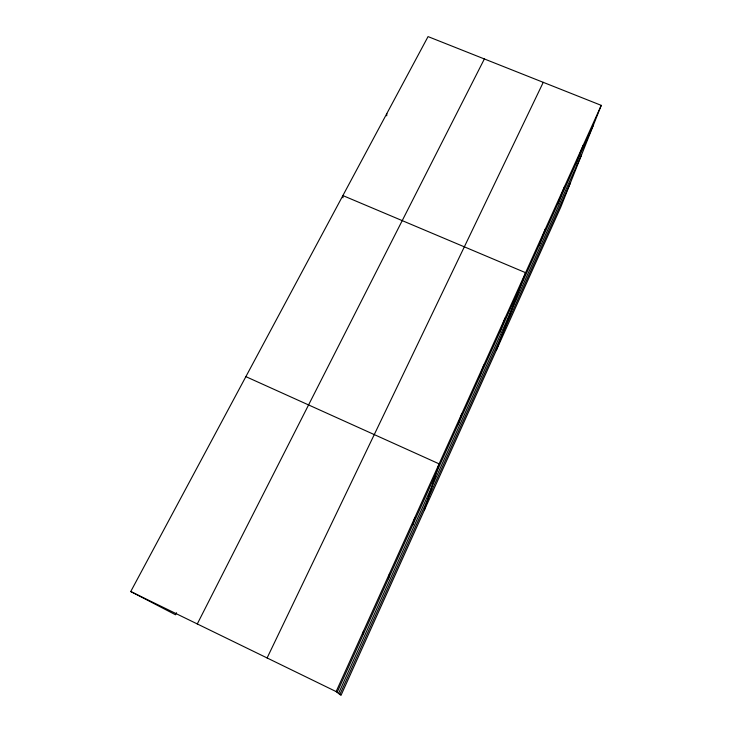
<?xml version="1.0" encoding="UTF-8"?>
<svg xmlns="http://www.w3.org/2000/svg" width="732" height="732" viewBox="0 0 732 732"><rect width="100%" height="100%" fill="white"/><g stroke="black" fill="none" stroke-linecap="round" stroke-linejoin="round"><path stroke-width="1.1" d="M363.255 634.516L363.374 631.332M386.716 115.821L386.807 113.588M388.436 578.783L389.58 573.385M412.72 525.054L414.815 517.597M424.395 510.103L439.118 463.859L245.879 376.641M458.086 424.633L461.865 413.562M479.314 377.657L483.834 364.984M499.846 332.218L505.062 318.054M496.351 350.253L525.576 272.688L342.887 195.572L342.96 197.805M538.972 245.632L545.422 228.805M557.619 204.356L564.637 186.331M575.7 164.343L583.239 145.201M601.256 105.362L560.84 206.982L340.984 695.4L336.125 691.584L130.744 591.529L428.055 36.6L601.256 105.362L336.125 691.584M337.113 692.362L593.231 125.538M338.55 693.488L581.446 155.184M339.858 694.512L570.484 182.735M267.107 657.958L543.254 82.332M197.292 623.948L484.374 58.953M176.558 612.757L175.524 614.77L130.744 591.529"/></g></svg>
